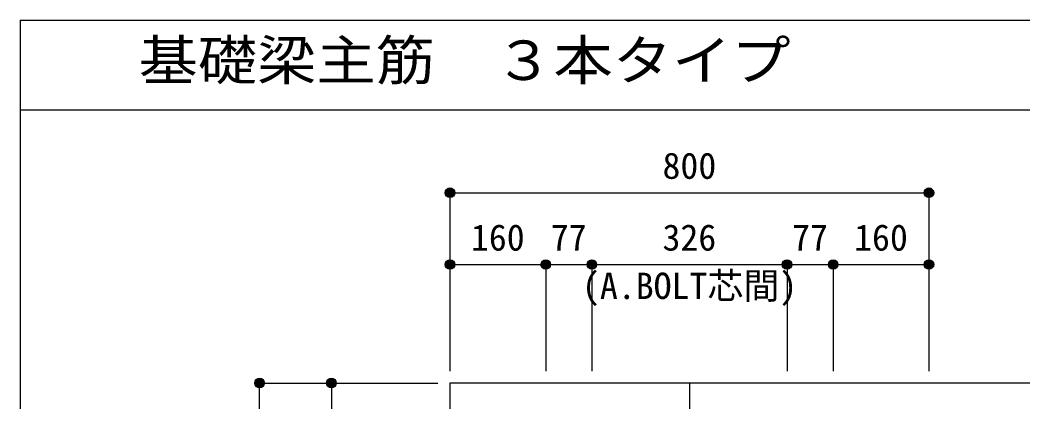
# Model space of a CAD drawing. Units: millimetres, scale not verified. Extents: x -3982 to 3969, y -2797 to 2801.
# Drawn here: x -3982 to -2307, y 2162 to 2801 of the extents above; entities that cross this region are included whole.
import ezdxf
from ezdxf.enums import TextEntityAlignment as Align

# ---------------------------------------------------------------- set-up
doc = ezdxf.new("R2010")
doc.units = ezdxf.units.MM
doc.header["$LTSCALE"] = 20
doc.header["$PDMODE"] = 32
doc.header["$PDSIZE"] = 10
doc.linetypes.add('CHAIN1', pattern=[8, 5, -1, 1, -1])
for name, color, linetype in [('6-1_躯体線', 2, 'Continuous'), ('6-7_文字', 7, 'Continuous'), ('6-D_寸法', 4, 'Continuous'), ('F-0_枠', 6, 'Continuous')]:
    doc.layers.add(name, color=color, linetype=linetype)
doc.styles.add('ＭＳ ゴシック', font='')
doc.styles.get('ＭＳ ゴシック').set_extended_font_data('MS Gothic')

msp = doc.modelspace()

# ---------------------------------------------------------------- linework, layer by layer
at = {"layer": '6-1_躯体線'}
for p, q in [((-2063.87, 2194.12), (-3263.87, 2194.12)), ((-3263.87, 2194.12), (-3263.87, 1394.12))]:
    msp.add_line(p, q, dxfattribs=at)
at = {"layer": '6-D_寸法'}
for p, q in [((-3263.87, 2512.15), (-3263.87, 2392.15)), ((-3263.87, 2512.15), (-2463.87, 2512.15)), ((-3263.87, 2392.15), (-3263.87, 2214.12)), ((-3263.87, 2392.15), (-3263.87, 2214.12)), ((-3263.87, 2392.15), (-3263.87, 2214.12)), ((-3263.87, 2392.15), (-3263.87, 2214.12)), ((-3263.87, 2392.15), (-3263.87, 2214.12)), ((-3263.87, 2392.15), (-3103.87, 2392.15)), ((-3263.87, 2392.15), (-3263.87, 2214.12)), ((-3103.87, 2392.15), (-3103.87, 2214.12)), ((-3103.87, 2392.15), (-3026.87, 2392.15)), ((-3026.87, 2392.15), (-3026.87, 2214.12)), ((-3026.87, 2392.15), (-2700.87, 2392.15)), ((-2700.87, 2392.15), (-2700.87, 2214.12)), ((-2700.87, 2392.15), (-2623.87, 2392.15)), ((-2623.87, 2392.15), (-2623.87, 2214.12)), ((-2463.87, 2392.15), (-2463.87, 2214.12)), ((-2463.87, 2392.15), (-2463.87, 2214.12)), ((-2463.87, 2392.15), (-2463.87, 2214.12)), ((-2463.87, 2392.15), (-2463.87, 2214.12)), ((-3581.89, 2194.12), (-3461.89, 2194.12)), ((-3581.89, 1394.12), (-3581.89, 2194.12)), ((-3461.89, 2194.12), (-3283.87, 2194.12)), ((-3461.89, 2194.12), (-3283.87, 2194.12)), ((-3461.89, 2194.12), (-3283.87, 2194.12)), ((-3461.89, 2194.12), (-3283.87, 2194.12)), ((-3461.89, 2194.12), (-3283.87, 2194.12)), ((-3461.89, 2194.12), (-3283.87, 2194.12)), ((-3461.89, 2194.12), (-3283.87, 2194.12)), ((-3461.89, 2194.12), (-3461.89, 1913.12)), ((-3461.89, 2194.12), (-3283.87, 2194.12))]:
    msp.add_line(p, q, dxfattribs=at)
at = {"layer": '6-D_寸法', "linetype": 'CHAIN1'}
msp.add_line((-2863.87, 2194.12), (-2863.87, 994.12), dxfattribs=at)
at = {"layer": '6-D_寸法'}
for points in [[(-3263.87, 2512.15), (-3263.87, 2392.15), (-3263.87, 2214.12)], [(-2463.87, 2512.15), (-2463.87, 2392.15), (-2463.87, 2214.12)], [(-2623.87, 2392.15), (-2463.87, 2392.15), (-2463.87, 2214.12)]]:
    msp.add_lwpolyline(points, dxfattribs=at)
for centre, radius in [((-3263.87, 2512.15), 8), ((-3263.87, 2512.15), 7.2), ((-3263.87, 2512.15), 6.4), ((-3263.87, 2512.15), 5.6), ((-3263.87, 2512.15), 4.8), ((-3263.87, 2512.15), 4), ((-3263.87, 2512.15), 3.2), ((-3263.87, 2512.15), 2.4), ((-3263.87, 2512.15), 1.6), ((-3263.87, 2512.15), 0.8), ((-2463.87, 2512.15), 8), ((-2463.87, 2512.15), 7.2), ((-2463.87, 2512.15), 6.4), ((-2463.87, 2512.15), 5.6), ((-2463.87, 2512.15), 4.8), ((-2463.87, 2512.15), 4), ((-2463.87, 2512.15), 3.2), ((-2463.87, 2512.15), 2.4), ((-2463.87, 2512.15), 1.6), ((-2463.87, 2512.15), 0.8), ((-3263.87, 2392.15), 8), ((-3263.87, 2392.15), 7.2), ((-3263.87, 2392.15), 6.4), ((-3263.87, 2392.15), 5.6), ((-3263.87, 2392.15), 4.8), ((-3263.87, 2392.15), 4), ((-3263.87, 2392.15), 3.2), ((-3103.87, 2392.15), 8), ((-3103.87, 2392.15), 7.2), ((-3103.87, 2392.15), 6.4), ((-3103.87, 2392.15), 5.6), ((-3103.87, 2392.15), 4.8), ((-3103.87, 2392.15), 4), ((-3103.87, 2392.15), 3.2), ((-3026.87, 2392.15), 8), ((-3026.87, 2392.15), 7.2), ((-3026.87, 2392.15), 6.4), ((-3026.87, 2392.15), 5.6), ((-3026.87, 2392.15), 4.8), ((-3026.87, 2392.15), 4), ((-3026.87, 2392.15), 3.2), ((-2700.87, 2392.15), 8), ((-2700.87, 2392.15), 7.2), ((-2700.87, 2392.15), 6.4), ((-2700.87, 2392.15), 5.6), ((-2700.87, 2392.15), 4.8), ((-2700.87, 2392.15), 4), ((-2700.87, 2392.15), 3.2), ((-2623.87, 2392.15), 8), ((-2623.87, 2392.15), 7.2), ((-2623.87, 2392.15), 6.4), ((-2623.87, 2392.15), 5.6), ((-2623.87, 2392.15), 4.8), ((-2623.87, 2392.15), 4), ((-2623.87, 2392.15), 3.2), ((-2463.87, 2392.15), 8), ((-2463.87, 2392.15), 7.2), ((-2463.87, 2392.15), 6.4), ((-2463.87, 2392.15), 5.6), ((-2463.87, 2392.15), 4.8), ((-2463.87, 2392.15), 4), ((-2463.87, 2392.15), 3.2), ((-3263.87, 2392.15), 2.4), ((-3263.87, 2392.15), 1.6), ((-3263.87, 2392.15), 0.8), ((-3103.87, 2392.15), 2.4), ((-3103.87, 2392.15), 1.6), ((-3103.87, 2392.15), 0.8), ((-3026.87, 2392.15), 2.4), ((-3026.87, 2392.15), 1.6), ((-3026.87, 2392.15), 0.8), ((-2700.87, 2392.15), 2.4), ((-2700.87, 2392.15), 1.6), ((-2700.87, 2392.15), 0.8), ((-2623.87, 2392.15), 2.4), ((-2623.87, 2392.15), 1.6), ((-2623.87, 2392.15), 0.8), ((-2463.87, 2392.15), 2.4), ((-2463.87, 2392.15), 1.6), ((-2463.87, 2392.15), 0.8), ((-3581.89, 2194.12), 8), ((-3581.89, 2194.12), 7.2), ((-3581.89, 2194.12), 6.4), ((-3581.89, 2194.12), 5.6), ((-3581.89, 2194.12), 4.8), ((-3581.89, 2194.12), 4), ((-3581.89, 2194.12), 3.2), ((-3581.89, 2194.12), 2.4), ((-3581.89, 2194.12), 1.6), ((-3581.89, 2194.12), 0.8), ((-3461.89, 2194.12), 8), ((-3461.89, 2194.12), 7.2), ((-3461.89, 2194.12), 6.4), ((-3461.89, 2194.12), 5.6), ((-3461.89, 2194.12), 4.8), ((-3461.89, 2194.12), 4), ((-3461.89, 2194.12), 3.2), ((-3461.89, 2194.12), 2.4), ((-3461.89, 2194.12), 1.6), ((-3461.89, 2194.12), 0.8)]:
    msp.add_circle(centre, radius, dxfattribs=at)
at = {"layer": '6-D_寸法', "color": 7}
for p in [(-3263.87, 2512.15), (-2463.87, 2512.15), (-3263.87, 2392.15), (-3103.87, 2392.15), (-3026.87, 2392.15), (-2700.87, 2392.15), (-2623.87, 2392.15), (-2463.87, 2392.15), (-3581.89, 2194.12), (-3461.89, 2194.12)]:
    msp.add_point(p, dxfattribs=at)
at = {"layer": 'F-0_枠'}
for q in [(3969.4, 2800.77), (-3981.92, -2796.83)]:
    msp.add_line((-3981.92, 2800.77), q, dxfattribs=at)
at = {"layer": 'F-0_枠', "color": 2}
msp.add_line((-3981.92, 2650.77), (2482.4, 2650.77), dxfattribs=at)

# ---------------------------------------------------------------- texts
at = {"layer": '6-7_文字', "color": 2, "style": 'ＭＳ ゴシック', "width": 1.1}
msp.add_text('\u3000\u3000基礎梁主筋\u3000３本タイプ', height=65.98, dxfattribs=at).set_placement((-3981.92, 2680.77), align=Align.BOTTOM_LEFT)
at = {"layer": '6-7_文字', "color": 4, "style": 'ＭＳ ゴシック'}
msp.add_text('(A.BOLT芯間)', height=43.99, dxfattribs=at).set_placement((-3043.34, 2321.37), align=Align.BOTTOM_LEFT)
at = {"layer": '6-D_寸法', "style": 'ＭＳ ゴシック'}
for s, p in [('800', (-2908.87, 2522.15)), ('160', (-3228.87, 2402.15)), ('77', (-3095.37, 2402.15)), ('326', (-2908.87, 2402.15)), ('77', (-2692.37, 2402.15)), ('160', (-2588.87, 2402.15))]:
    msp.add_text(s, height=43.99, dxfattribs=at).set_placement(p, align=Align.BOTTOM_LEFT)

doc.saveas('drawing.dxf')
